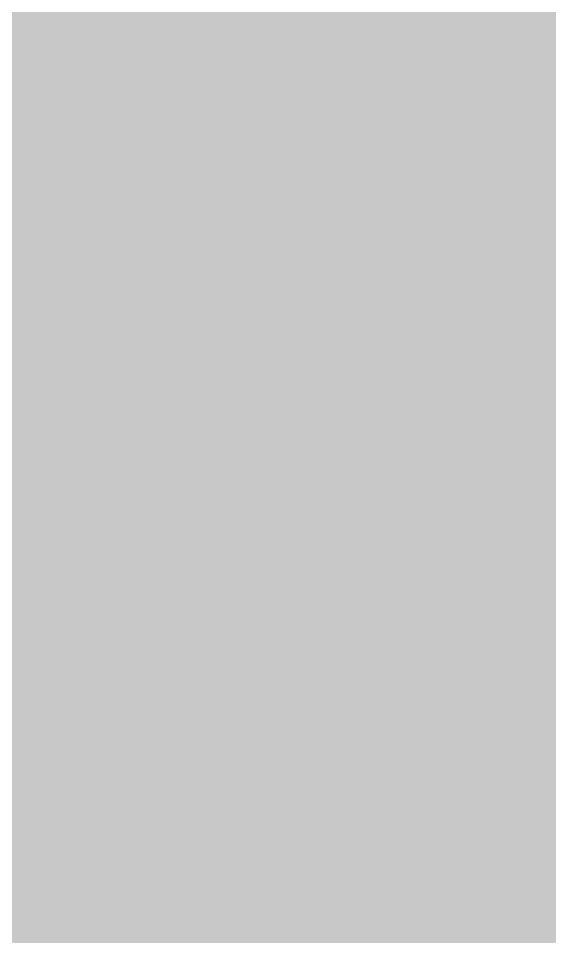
# Model space of a CAD drawing. Header units: inches. Extents: x 0 to 431, y 0 to 297.
# Drawn here: x 87.029 to 87.46, y 98.417 to 99.161 of the extents above; entities that cross this region are included whole.
import ezdxf

# ---------------------------------------------------------------- set-up
doc = ezdxf.new("R2010")
doc.units = ezdxf.units.IN
doc.layers.add('Sheet', color=255, linetype='Continuous')

msp = doc.modelspace()

# ---------------------------------------------------------------- linework, layer by layer
at = {"layer": 'Sheet'}
msp.add_lwpolyline([(86.96606, 99.00005, 0.508, 0.508, 1), (87.47406, 99.00005, 0.508, 0.508, 1)], format="xyseb", close=True, dxfattribs=at)
for points in [[(70.58019, 72.90251, 0.29972, 0.29972, 0), (65.50574, 72.90251, 0.29972, 0.29972, 0), (65.50574, 98.99853, 0.29972, 0.29972, 0), (87.22337, 98.99853, 0.29972, 0.29972, 0)], [(92.30622, 98.99853, 0.29972, 0.29972, 0), (87.22337, 98.99853, 0.29972, 0.29972, 0)], [(87.22337, 93.91544, 0.29972, 0.29972, 0), (87.22337, 96.45279, 0.29972, 0.29972, 0), (87.22337, 98.99853, 0.29972, 0.29972, 0)], [(87.61824, 98.67086, 0.29972, 0.29972, 0), (87.60144, 98.65406, 0.29972, 0.29972, 0), (87.58463, 98.63726, 0.29972, 0.29972, 0), (87.56783, 98.62045, 0.29972, 0.29972, 0), (87.55103, 98.60365, 0.29972, 0.29972, 0), (87.53422, 98.58685, 0.29972, 0.29972, 0), (87.50902, 98.57004, 0.29972, 0.29972, 0), (87.49222, 98.56164, 0.29972, 0.29972, 0), (87.46701, 98.54484, 0.29972, 0.29972, 0), (87.45021, 98.53643, 0.29972, 0.29972, 0), (87.42501, 98.52803, 0.29972, 0.29972, 0), (87.3998, 98.51963, 0.29972, 0.29972, 0), (87.3746, 98.51123, 0.29972, 0.29972, 0), (87.34939, 98.50283, 0.29972, 0.29972, 0), (87.32419, 98.49443, 0.29972, 0.29972, 0), (87.29898, 98.49443, 0.29972, 0.29972, 0), (87.27378, 98.48602, 0.29972, 0.29972, 0), (87.24858, 98.48602, 0.29972, 0.29972, 0), (87.22337, 98.48602, 0.29972, 0.29972, 0)], [(87.61824, 98.67086, 0.29972, 0.29972, 0), (87.60144, 98.65406, 0.29972, 0.29972, 0), (87.58463, 98.63726, 0.29972, 0.29972, 0), (87.56783, 98.62045, 0.29972, 0.29972, 0), (87.55103, 98.60365, 0.29972, 0.29972, 0), (87.53422, 98.58685, 0.29972, 0.29972, 0), (87.50902, 98.57004, 0.29972, 0.29972, 0), (87.49222, 98.56164, 0.29972, 0.29972, 0), (87.46701, 98.54484, 0.29972, 0.29972, 0), (87.45021, 98.53643, 0.29972, 0.29972, 0), (87.42501, 98.52803, 0.29972, 0.29972, 0), (87.3998, 98.51963, 0.29972, 0.29972, 0), (87.3746, 98.51123, 0.29972, 0.29972, 0), (87.34939, 98.50283, 0.29972, 0.29972, 0), (87.32419, 98.49443, 0.29972, 0.29972, 0), (87.29898, 98.49443, 0.29972, 0.29972, 0), (87.27378, 98.48602, 0.29972, 0.29972, 0), (87.24858, 98.48602, 0.29972, 0.29972, 0), (87.22337, 98.48602, 0.29972, 0.29972, 0)], [(87.61824, 98.67086, 0.29972, 0.29972, 0), (87.60144, 98.65406, 0.29972, 0.29972, 0), (87.58463, 98.63726, 0.29972, 0.29972, 0), (87.56783, 98.62045, 0.29972, 0.29972, 0), (87.55103, 98.60365, 0.29972, 0.29972, 0), (87.53422, 98.58685, 0.29972, 0.29972, 0), (87.50902, 98.57004, 0.29972, 0.29972, 0), (87.49222, 98.56164, 0.29972, 0.29972, 0), (87.46701, 98.54484, 0.29972, 0.29972, 0), (87.45021, 98.53643, 0.29972, 0.29972, 0), (87.42501, 98.52803, 0.29972, 0.29972, 0), (87.3998, 98.51963, 0.29972, 0.29972, 0), (87.3746, 98.51123, 0.29972, 0.29972, 0), (87.34939, 98.50283, 0.29972, 0.29972, 0), (87.32419, 98.49443, 0.29972, 0.29972, 0), (87.29898, 98.49443, 0.29972, 0.29972, 0), (87.27378, 98.48602, 0.29972, 0.29972, 0), (87.24858, 98.48602, 0.29972, 0.29972, 0), (87.22337, 98.48602, 0.29972, 0.29972, 0)], [(87.61824, 98.67086, 0.29972, 0.29972, 0), (87.60144, 98.65406, 0.29972, 0.29972, 0), (87.58463, 98.63726, 0.29972, 0.29972, 0), (87.56783, 98.62045, 0.29972, 0.29972, 0), (87.55103, 98.60365, 0.29972, 0.29972, 0), (87.53422, 98.58685, 0.29972, 0.29972, 0), (87.50902, 98.57004, 0.29972, 0.29972, 0), (87.49222, 98.56164, 0.29972, 0.29972, 0), (87.46701, 98.54484, 0.29972, 0.29972, 0), (87.45021, 98.53643, 0.29972, 0.29972, 0), (87.42501, 98.52803, 0.29972, 0.29972, 0), (87.3998, 98.51963, 0.29972, 0.29972, 0), (87.3746, 98.51123, 0.29972, 0.29972, 0), (87.34939, 98.50283, 0.29972, 0.29972, 0), (87.32419, 98.49443, 0.29972, 0.29972, 0), (87.29898, 98.49443, 0.29972, 0.29972, 0), (87.27378, 98.48602, 0.29972, 0.29972, 0), (87.24858, 98.48602, 0.29972, 0.29972, 0), (87.22337, 98.48602, 0.29972, 0.29972, 0)], [(87.61824, 98.67086, 0.29972, 0.29972, 0), (87.60144, 98.65406, 0.29972, 0.29972, 0), (87.58463, 98.63726, 0.29972, 0.29972, 0), (87.56783, 98.62045, 0.29972, 0.29972, 0), (87.55103, 98.60365, 0.29972, 0.29972, 0), (87.53422, 98.58685, 0.29972, 0.29972, 0), (87.50902, 98.57004, 0.29972, 0.29972, 0), (87.49222, 98.56164, 0.29972, 0.29972, 0), (87.46701, 98.54484, 0.29972, 0.29972, 0), (87.45021, 98.53643, 0.29972, 0.29972, 0), (87.42501, 98.52803, 0.29972, 0.29972, 0), (87.3998, 98.51963, 0.29972, 0.29972, 0), (87.3746, 98.51123, 0.29972, 0.29972, 0), (87.34939, 98.50283, 0.29972, 0.29972, 0), (87.32419, 98.49443, 0.29972, 0.29972, 0), (87.29898, 98.49443, 0.29972, 0.29972, 0), (87.27378, 98.48602, 0.29972, 0.29972, 0), (87.24858, 98.48602, 0.29972, 0.29972, 0), (87.22337, 98.48602, 0.29972, 0.29972, 0)], [(87.61824, 98.67086, 0.29972, 0.29972, 0), (87.60144, 98.65406, 0.29972, 0.29972, 0), (87.58463, 98.63726, 0.29972, 0.29972, 0), (87.56783, 98.62045, 0.29972, 0.29972, 0), (87.55103, 98.60365, 0.29972, 0.29972, 0), (87.53422, 98.58685, 0.29972, 0.29972, 0), (87.50902, 98.57004, 0.29972, 0.29972, 0), (87.49222, 98.56164, 0.29972, 0.29972, 0), (87.46701, 98.54484, 0.29972, 0.29972, 0), (87.45021, 98.53643, 0.29972, 0.29972, 0), (87.42501, 98.52803, 0.29972, 0.29972, 0), (87.3998, 98.51963, 0.29972, 0.29972, 0), (87.3746, 98.51123, 0.29972, 0.29972, 0), (87.34939, 98.50283, 0.29972, 0.29972, 0), (87.32419, 98.49443, 0.29972, 0.29972, 0), (87.29898, 98.49443, 0.29972, 0.29972, 0), (87.27378, 98.48602, 0.29972, 0.29972, 0), (87.24858, 98.48602, 0.29972, 0.29972, 0), (87.22337, 98.48602, 0.29972, 0.29972, 0)], [(87.61824, 98.67086, 0.29972, 0.29972, 0), (87.60144, 98.65406, 0.29972, 0.29972, 0), (87.58463, 98.63726, 0.29972, 0.29972, 0), (87.56783, 98.62045, 0.29972, 0.29972, 0), (87.55103, 98.60365, 0.29972, 0.29972, 0), (87.53422, 98.58685, 0.29972, 0.29972, 0), (87.50902, 98.57004, 0.29972, 0.29972, 0), (87.49222, 98.56164, 0.29972, 0.29972, 0), (87.46701, 98.54484, 0.29972, 0.29972, 0), (87.45021, 98.53643, 0.29972, 0.29972, 0), (87.42501, 98.52803, 0.29972, 0.29972, 0), (87.3998, 98.51963, 0.29972, 0.29972, 0), (87.3746, 98.51123, 0.29972, 0.29972, 0), (87.34939, 98.50283, 0.29972, 0.29972, 0), (87.32419, 98.49443, 0.29972, 0.29972, 0), (87.29898, 98.49443, 0.29972, 0.29972, 0), (87.27378, 98.48602, 0.29972, 0.29972, 0), (87.24858, 98.48602, 0.29972, 0.29972, 0), (87.22337, 98.48602, 0.29972, 0.29972, 0)], [(87.22337, 98.48602, 0.29972, 0.29972, 0), (87.19817, 98.48602, 0.29972, 0.29972, 0), (87.17296, 98.48602, 0.29972, 0.29972, 0), (87.14776, 98.49443, 0.29972, 0.29972, 0), (87.12256, 98.49443, 0.29972, 0.29972, 0), (87.09735, 98.50283, 0.29972, 0.29972, 0), (87.07215, 98.51123, 0.29972, 0.29972, 0), (87.04694, 98.51963, 0.29972, 0.29972, 0), (87.03014, 98.52803, 0.29972, 0.29972, 0), (87.00494, 98.53643, 0.29972, 0.29972, 0), (86.97973, 98.54484, 0.29972, 0.29972, 0), (86.96293, 98.56164, 0.29972, 0.29972, 0), (86.94613, 98.57004, 0.29972, 0.29972, 0), (86.92092, 98.58685, 0.29972, 0.29972, 0), (86.90412, 98.60365, 0.29972, 0.29972, 0), (86.88732, 98.62045, 0.29972, 0.29972, 0), (86.87051, 98.63726, 0.29972, 0.29972, 0)], [(87.22337, 98.48602, 0.29972, 0.29972, 0), (87.19817, 98.48602, 0.29972, 0.29972, 0), (87.17296, 98.48602, 0.29972, 0.29972, 0), (87.14776, 98.49443, 0.29972, 0.29972, 0), (87.12256, 98.49443, 0.29972, 0.29972, 0), (87.09735, 98.50283, 0.29972, 0.29972, 0), (87.07215, 98.51123, 0.29972, 0.29972, 0), (87.04694, 98.51963, 0.29972, 0.29972, 0), (87.03014, 98.52803, 0.29972, 0.29972, 0), (87.00494, 98.53643, 0.29972, 0.29972, 0), (86.97973, 98.54484, 0.29972, 0.29972, 0), (86.96293, 98.56164, 0.29972, 0.29972, 0), (86.94613, 98.57004, 0.29972, 0.29972, 0), (86.92092, 98.58685, 0.29972, 0.29972, 0), (86.90412, 98.60365, 0.29972, 0.29972, 0), (86.88732, 98.62045, 0.29972, 0.29972, 0), (86.87051, 98.63726, 0.29972, 0.29972, 0)], [(87.22337, 98.48602, 0.29972, 0.29972, 0), (87.19817, 98.48602, 0.29972, 0.29972, 0), (87.17296, 98.48602, 0.29972, 0.29972, 0), (87.14776, 98.49443, 0.29972, 0.29972, 0), (87.12256, 98.49443, 0.29972, 0.29972, 0), (87.09735, 98.50283, 0.29972, 0.29972, 0), (87.07215, 98.51123, 0.29972, 0.29972, 0), (87.04694, 98.51963, 0.29972, 0.29972, 0), (87.03014, 98.52803, 0.29972, 0.29972, 0), (87.00494, 98.53643, 0.29972, 0.29972, 0), (86.97973, 98.54484, 0.29972, 0.29972, 0), (86.96293, 98.56164, 0.29972, 0.29972, 0), (86.94613, 98.57004, 0.29972, 0.29972, 0), (86.92092, 98.58685, 0.29972, 0.29972, 0), (86.90412, 98.60365, 0.29972, 0.29972, 0), (86.88732, 98.62045, 0.29972, 0.29972, 0), (86.87051, 98.63726, 0.29972, 0.29972, 0)], [(87.22337, 98.48602, 0.29972, 0.29972, 0), (87.19817, 98.48602, 0.29972, 0.29972, 0), (87.17296, 98.48602, 0.29972, 0.29972, 0), (87.14776, 98.49443, 0.29972, 0.29972, 0), (87.12256, 98.49443, 0.29972, 0.29972, 0), (87.09735, 98.50283, 0.29972, 0.29972, 0), (87.07215, 98.51123, 0.29972, 0.29972, 0), (87.04694, 98.51963, 0.29972, 0.29972, 0), (87.03014, 98.52803, 0.29972, 0.29972, 0), (87.00494, 98.53643, 0.29972, 0.29972, 0), (86.97973, 98.54484, 0.29972, 0.29972, 0), (86.96293, 98.56164, 0.29972, 0.29972, 0), (86.94613, 98.57004, 0.29972, 0.29972, 0), (86.92092, 98.58685, 0.29972, 0.29972, 0), (86.90412, 98.60365, 0.29972, 0.29972, 0), (86.88732, 98.62045, 0.29972, 0.29972, 0), (86.87051, 98.63726, 0.29972, 0.29972, 0)], [(87.22337, 98.48602, 0.29972, 0.29972, 0), (87.19817, 98.48602, 0.29972, 0.29972, 0), (87.17296, 98.48602, 0.29972, 0.29972, 0), (87.14776, 98.49443, 0.29972, 0.29972, 0), (87.12256, 98.49443, 0.29972, 0.29972, 0), (87.09735, 98.50283, 0.29972, 0.29972, 0), (87.07215, 98.51123, 0.29972, 0.29972, 0), (87.04694, 98.51963, 0.29972, 0.29972, 0), (87.03014, 98.52803, 0.29972, 0.29972, 0), (87.00494, 98.53643, 0.29972, 0.29972, 0), (86.97973, 98.54484, 0.29972, 0.29972, 0), (86.96293, 98.56164, 0.29972, 0.29972, 0), (86.94613, 98.57004, 0.29972, 0.29972, 0), (86.92092, 98.58685, 0.29972, 0.29972, 0), (86.90412, 98.60365, 0.29972, 0.29972, 0), (86.88732, 98.62045, 0.29972, 0.29972, 0), (86.87051, 98.63726, 0.29972, 0.29972, 0)], [(87.22337, 98.48602, 0.29972, 0.29972, 0), (87.19817, 98.48602, 0.29972, 0.29972, 0), (87.17296, 98.48602, 0.29972, 0.29972, 0), (87.14776, 98.49443, 0.29972, 0.29972, 0), (87.12256, 98.49443, 0.29972, 0.29972, 0), (87.09735, 98.50283, 0.29972, 0.29972, 0), (87.07215, 98.51123, 0.29972, 0.29972, 0), (87.04694, 98.51963, 0.29972, 0.29972, 0), (87.03014, 98.52803, 0.29972, 0.29972, 0), (87.00494, 98.53643, 0.29972, 0.29972, 0), (86.97973, 98.54484, 0.29972, 0.29972, 0), (86.96293, 98.56164, 0.29972, 0.29972, 0), (86.94613, 98.57004, 0.29972, 0.29972, 0), (86.92092, 98.58685, 0.29972, 0.29972, 0), (86.90412, 98.60365, 0.29972, 0.29972, 0), (86.88732, 98.62045, 0.29972, 0.29972, 0), (86.87051, 98.63726, 0.29972, 0.29972, 0)], [(87.22337, 98.48602, 0.29972, 0.29972, 0), (87.19817, 98.48602, 0.29972, 0.29972, 0), (87.17296, 98.48602, 0.29972, 0.29972, 0), (87.14776, 98.49443, 0.29972, 0.29972, 0), (87.12256, 98.49443, 0.29972, 0.29972, 0), (87.09735, 98.50283, 0.29972, 0.29972, 0), (87.07215, 98.51123, 0.29972, 0.29972, 0), (87.04694, 98.51963, 0.29972, 0.29972, 0), (87.03014, 98.52803, 0.29972, 0.29972, 0), (87.00494, 98.53643, 0.29972, 0.29972, 0), (86.97973, 98.54484, 0.29972, 0.29972, 0), (86.96293, 98.56164, 0.29972, 0.29972, 0), (86.94613, 98.57004, 0.29972, 0.29972, 0), (86.92092, 98.58685, 0.29972, 0.29972, 0), (86.90412, 98.60365, 0.29972, 0.29972, 0), (86.88732, 98.62045, 0.29972, 0.29972, 0), (86.87051, 98.63726, 0.29972, 0.29972, 0)], [(87.53422, 98.58685, 0.09906, 0.09906, 0), (87.50902, 98.57004, 0.09906, 0.09906, 0), (87.49222, 98.56164, 0.09906, 0.09906, 0), (87.46701, 98.54484, 0.09906, 0.09906, 0), (87.45021, 98.53643, 0.09906, 0.09906, 0), (87.42501, 98.52803, 0.09906, 0.09906, 0), (87.3998, 98.51963, 0.09906, 0.09906, 0), (87.3746, 98.51123, 0.09906, 0.09906, 0), (87.34939, 98.50283, 0.09906, 0.09906, 0), (87.32419, 98.49443, 0.09906, 0.09906, 0), (87.29898, 98.49443, 0.09906, 0.09906, 0), (87.27378, 98.48602, 0.09906, 0.09906, 0), (87.24858, 98.48602, 0.09906, 0.09906, 0), (87.22337, 98.48602, 0.09906, 0.09906, 0)], [(87.53422, 98.58685, 0.09906, 0.09906, 0), (87.50902, 98.57004, 0.09906, 0.09906, 0), (87.49222, 98.56164, 0.09906, 0.09906, 0), (87.46701, 98.54484, 0.09906, 0.09906, 0), (87.45021, 98.53643, 0.09906, 0.09906, 0), (87.42501, 98.52803, 0.09906, 0.09906, 0), (87.3998, 98.51963, 0.09906, 0.09906, 0), (87.3746, 98.51123, 0.09906, 0.09906, 0), (87.34939, 98.50283, 0.09906, 0.09906, 0), (87.32419, 98.49443, 0.09906, 0.09906, 0), (87.29898, 98.49443, 0.09906, 0.09906, 0), (87.27378, 98.48602, 0.09906, 0.09906, 0), (87.24858, 98.48602, 0.09906, 0.09906, 0), (87.22337, 98.48602, 0.09906, 0.09906, 0)], [(87.53422, 98.58685, 0.09906, 0.09906, 0), (87.50902, 98.57004, 0.09906, 0.09906, 0), (87.49222, 98.56164, 0.09906, 0.09906, 0), (87.46701, 98.54484, 0.09906, 0.09906, 0), (87.45021, 98.53643, 0.09906, 0.09906, 0), (87.42501, 98.52803, 0.09906, 0.09906, 0), (87.3998, 98.51963, 0.09906, 0.09906, 0), (87.3746, 98.51123, 0.09906, 0.09906, 0), (87.34939, 98.50283, 0.09906, 0.09906, 0), (87.32419, 98.49443, 0.09906, 0.09906, 0), (87.29898, 98.49443, 0.09906, 0.09906, 0), (87.27378, 98.48602, 0.09906, 0.09906, 0), (87.24858, 98.48602, 0.09906, 0.09906, 0), (87.22337, 98.48602, 0.09906, 0.09906, 0)], [(87.53422, 98.58685, 0.09906, 0.09906, 0), (87.50902, 98.57004, 0.09906, 0.09906, 0), (87.49222, 98.56164, 0.09906, 0.09906, 0), (87.46701, 98.54484, 0.09906, 0.09906, 0), (87.45021, 98.53643, 0.09906, 0.09906, 0), (87.42501, 98.52803, 0.09906, 0.09906, 0), (87.3998, 98.51963, 0.09906, 0.09906, 0), (87.3746, 98.51123, 0.09906, 0.09906, 0), (87.34939, 98.50283, 0.09906, 0.09906, 0), (87.32419, 98.49443, 0.09906, 0.09906, 0), (87.29898, 98.49443, 0.09906, 0.09906, 0), (87.27378, 98.48602, 0.09906, 0.09906, 0), (87.24858, 98.48602, 0.09906, 0.09906, 0), (87.22337, 98.48602, 0.09906, 0.09906, 0)], [(87.53422, 98.58685, 0.09906, 0.09906, 0), (87.50902, 98.57004, 0.09906, 0.09906, 0), (87.49222, 98.56164, 0.09906, 0.09906, 0), (87.46701, 98.54484, 0.09906, 0.09906, 0), (87.45021, 98.53643, 0.09906, 0.09906, 0), (87.42501, 98.52803, 0.09906, 0.09906, 0), (87.3998, 98.51963, 0.09906, 0.09906, 0), (87.3746, 98.51123, 0.09906, 0.09906, 0), (87.34939, 98.50283, 0.09906, 0.09906, 0), (87.32419, 98.49443, 0.09906, 0.09906, 0), (87.29898, 98.49443, 0.09906, 0.09906, 0), (87.27378, 98.48602, 0.09906, 0.09906, 0), (87.24858, 98.48602, 0.09906, 0.09906, 0), (87.22337, 98.48602, 0.09906, 0.09906, 0)], [(87.53422, 98.58685, 0.09906, 0.09906, 0), (87.50902, 98.57004, 0.09906, 0.09906, 0), (87.49222, 98.56164, 0.09906, 0.09906, 0), (87.46701, 98.54484, 0.09906, 0.09906, 0), (87.45021, 98.53643, 0.09906, 0.09906, 0), (87.42501, 98.52803, 0.09906, 0.09906, 0), (87.3998, 98.51963, 0.09906, 0.09906, 0), (87.3746, 98.51123, 0.09906, 0.09906, 0), (87.34939, 98.50283, 0.09906, 0.09906, 0), (87.32419, 98.49443, 0.09906, 0.09906, 0), (87.29898, 98.49443, 0.09906, 0.09906, 0), (87.27378, 98.48602, 0.09906, 0.09906, 0), (87.24858, 98.48602, 0.09906, 0.09906, 0), (87.22337, 98.48602, 0.09906, 0.09906, 0)], [(87.53422, 98.58685, 0.09906, 0.09906, 0), (87.50902, 98.57004, 0.09906, 0.09906, 0), (87.49222, 98.56164, 0.09906, 0.09906, 0), (87.46701, 98.54484, 0.09906, 0.09906, 0), (87.45021, 98.53643, 0.09906, 0.09906, 0), (87.42501, 98.52803, 0.09906, 0.09906, 0), (87.3998, 98.51963, 0.09906, 0.09906, 0), (87.3746, 98.51123, 0.09906, 0.09906, 0), (87.34939, 98.50283, 0.09906, 0.09906, 0), (87.32419, 98.49443, 0.09906, 0.09906, 0), (87.29898, 98.49443, 0.09906, 0.09906, 0), (87.27378, 98.48602, 0.09906, 0.09906, 0), (87.24858, 98.48602, 0.09906, 0.09906, 0), (87.22337, 98.48602, 0.09906, 0.09906, 0)], [(87.22337, 98.48602, 0.09906, 0.09906, 0), (87.19817, 98.48602, 0.09906, 0.09906, 0), (87.17296, 98.48602, 0.09906, 0.09906, 0), (87.14776, 98.49443, 0.09906, 0.09906, 0), (87.12256, 98.49443, 0.09906, 0.09906, 0), (87.09735, 98.50283, 0.09906, 0.09906, 0), (87.07215, 98.51123, 0.09906, 0.09906, 0), (87.04694, 98.51963, 0.09906, 0.09906, 0), (87.03014, 98.52803, 0.09906, 0.09906, 0), (87.00494, 98.53643, 0.09906, 0.09906, 0), (86.97973, 98.54484, 0.09906, 0.09906, 0), (86.96293, 98.56164, 0.09906, 0.09906, 0)], [(87.22337, 98.48602, 0.09906, 0.09906, 0), (87.19817, 98.48602, 0.09906, 0.09906, 0), (87.17296, 98.48602, 0.09906, 0.09906, 0), (87.14776, 98.49443, 0.09906, 0.09906, 0), (87.12256, 98.49443, 0.09906, 0.09906, 0), (87.09735, 98.50283, 0.09906, 0.09906, 0), (87.07215, 98.51123, 0.09906, 0.09906, 0), (87.04694, 98.51963, 0.09906, 0.09906, 0), (87.03014, 98.52803, 0.09906, 0.09906, 0), (87.00494, 98.53643, 0.09906, 0.09906, 0), (86.97973, 98.54484, 0.09906, 0.09906, 0), (86.96293, 98.56164, 0.09906, 0.09906, 0)], [(87.22337, 98.48602, 0.09906, 0.09906, 0), (87.19817, 98.48602, 0.09906, 0.09906, 0), (87.17296, 98.48602, 0.09906, 0.09906, 0), (87.14776, 98.49443, 0.09906, 0.09906, 0), (87.12256, 98.49443, 0.09906, 0.09906, 0), (87.09735, 98.50283, 0.09906, 0.09906, 0), (87.07215, 98.51123, 0.09906, 0.09906, 0), (87.04694, 98.51963, 0.09906, 0.09906, 0), (87.03014, 98.52803, 0.09906, 0.09906, 0), (87.00494, 98.53643, 0.09906, 0.09906, 0), (86.97973, 98.54484, 0.09906, 0.09906, 0), (86.96293, 98.56164, 0.09906, 0.09906, 0)], [(87.22337, 98.48602, 0.09906, 0.09906, 0), (87.19817, 98.48602, 0.09906, 0.09906, 0), (87.17296, 98.48602, 0.09906, 0.09906, 0), (87.14776, 98.49443, 0.09906, 0.09906, 0), (87.12256, 98.49443, 0.09906, 0.09906, 0), (87.09735, 98.50283, 0.09906, 0.09906, 0), (87.07215, 98.51123, 0.09906, 0.09906, 0), (87.04694, 98.51963, 0.09906, 0.09906, 0), (87.03014, 98.52803, 0.09906, 0.09906, 0), (87.00494, 98.53643, 0.09906, 0.09906, 0), (86.97973, 98.54484, 0.09906, 0.09906, 0), (86.96293, 98.56164, 0.09906, 0.09906, 0)], [(87.22337, 98.48602, 0.09906, 0.09906, 0), (87.19817, 98.48602, 0.09906, 0.09906, 0), (87.17296, 98.48602, 0.09906, 0.09906, 0), (87.14776, 98.49443, 0.09906, 0.09906, 0), (87.12256, 98.49443, 0.09906, 0.09906, 0), (87.09735, 98.50283, 0.09906, 0.09906, 0), (87.07215, 98.51123, 0.09906, 0.09906, 0), (87.04694, 98.51963, 0.09906, 0.09906, 0), (87.03014, 98.52803, 0.09906, 0.09906, 0), (87.00494, 98.53643, 0.09906, 0.09906, 0), (86.97973, 98.54484, 0.09906, 0.09906, 0), (86.96293, 98.56164, 0.09906, 0.09906, 0)], [(87.22337, 98.48602, 0.09906, 0.09906, 0), (87.19817, 98.48602, 0.09906, 0.09906, 0), (87.17296, 98.48602, 0.09906, 0.09906, 0), (87.14776, 98.49443, 0.09906, 0.09906, 0), (87.12256, 98.49443, 0.09906, 0.09906, 0), (87.09735, 98.50283, 0.09906, 0.09906, 0), (87.07215, 98.51123, 0.09906, 0.09906, 0), (87.04694, 98.51963, 0.09906, 0.09906, 0), (87.03014, 98.52803, 0.09906, 0.09906, 0), (87.00494, 98.53643, 0.09906, 0.09906, 0), (86.97973, 98.54484, 0.09906, 0.09906, 0), (86.96293, 98.56164, 0.09906, 0.09906, 0)], [(87.22337, 98.48602, 0.09906, 0.09906, 0), (87.19817, 98.48602, 0.09906, 0.09906, 0), (87.17296, 98.48602, 0.09906, 0.09906, 0), (87.14776, 98.49443, 0.09906, 0.09906, 0), (87.12256, 98.49443, 0.09906, 0.09906, 0), (87.09735, 98.50283, 0.09906, 0.09906, 0), (87.07215, 98.51123, 0.09906, 0.09906, 0), (87.04694, 98.51963, 0.09906, 0.09906, 0), (87.03014, 98.52803, 0.09906, 0.09906, 0), (87.00494, 98.53643, 0.09906, 0.09906, 0), (86.97973, 98.54484, 0.09906, 0.09906, 0), (86.96293, 98.56164, 0.09906, 0.09906, 0)]]:
    msp.add_lwpolyline(points, format="xyseb", dxfattribs=at)

doc.saveas('drawing.dxf')
